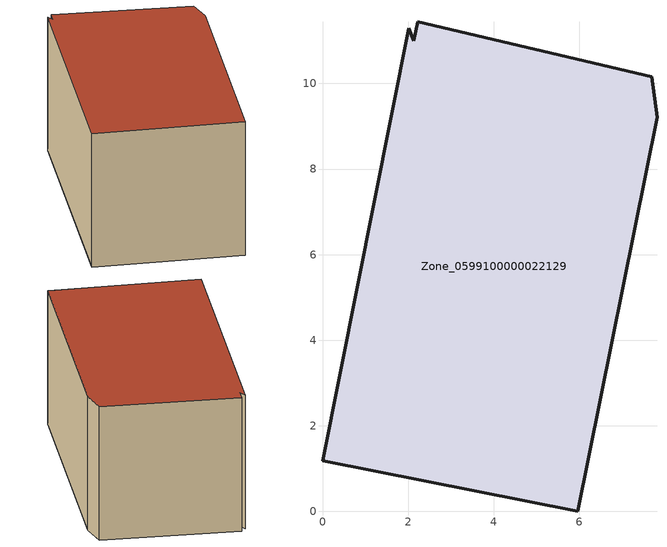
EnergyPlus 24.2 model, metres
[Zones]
Zone_0599100000022129
 floor ground (C_G): 7.7,10.16 7.82,9.21 5.97,0 0,1.18 2.02,11.29 2.14,11 2.22,11.45 z0
 wall outside (C_F): 5.97,0 7.82,9.21 7.7,10.16 2.22,11.45 2.14,11 2.02,11.29 0,1.18 5.97,0 z0:5.84
 roof outside (C_R): 7.82,9.21 7.7,10.16 2.22,11.45 2.14,11 2.02,11.29 0,1.18 5.97,0 z5.84
[BUILDING]
Pand.0599100000022129: North Axis=0; Terrain=City; Loads Convergence Tolerance Value=0.04; Temperature Convergence Tolerance Value=0.4; Solar Distribution=FullExterior; Maximum Number of Warmup Days=25; Minimum Number of Warmup Days=1
[Site:Location]
Rotterdam.The.Hague.AP_ZH_NLD Design_Conditions: Latitude=51.96; Longitude=4.45; Time Zone=1; Elevation=-4.5
[SITE:GROUNDTEMPERATURE:BUILDINGSURFACE]
18, 18, 18, 18, 18, 18, 18, 18, 18, 18, 18, 18
[MATERIAL] Thermal Absorptance=0.9; Solar Absorptance=0.7; Visible Absorptance=0.7
Name | Roughness | Thickness | Conductivity | Density | Specific Heat
G.TI.1965-1974 | MediumSmooth | 0.15 | 0.882353 | 540 | 1210
F.TI.1965-1974 | Rough | 0.3 | 0.697674 | 1920 | 840
R.TI.1965-1974 | MediumRough | 0.2 | 0.232558 | 1500 | 1000
[CONSTRUCTION]
C_G: G.TI.1965-1974
C_F: F.TI.1965-1974
C_R: R.TI.1965-1974
[ZONE]
Zone_0599100000022129: Type=1; Multiplier=1; Ceiling Height=Autocalculate; Volume=Autocalculate; Floor Area=autocalculate; Part of Total Floor Area=Yes
[ZONEINFILTRATION:DESIGNFLOWRATE]
Infil_Zone_0599100000022129: Zone or ZoneList or Space or SpaceList=Zone_0599100000022129; Schedule=AlwaysOn; Design Flow Rate Calculation Method=Flow/Area; Flow Rate per Floor Area=0.003; Constant Term Coefficient=1; Temperature Term Coefficient=0; Velocity Term Coefficient=0; Velocity Squared Term Coefficient=0
[HVACTEMPLATE:ZONE:IDEALLOADSAIRSYSTEM]
Zone_0599100000022129: Maximum Heating Supply Air Temperature=50; Minimum Cooling Supply Air Temperature=13; Maximum Heating Supply Air Humidity Ratio=0.0156; Minimum Cooling Supply Air Humidity Ratio=0.0077; Heating Limit=NoLimit; Cooling Limit=NoLimit; Dehumidification Control Type=ConstantSensibleHeatRatio; Cooling Sensible Heat Ratio=0.7; Dehumidification Setpoint=60; Humidification Control Type=None; Humidification Setpoint=30; Outdoor Air Method=None; Outdoor Air Flow Rate per Person=0.00944; Outdoor Air Flow Rate per Zone Floor Area=0; Outdoor Air Flow Rate per Zone=0; Demand Controlled Ventilation Type=None; Outdoor Air Economizer Type=NoEconomizer; Heat Recovery Type=None; Sensible Heat Recovery Effectiveness=0.7; Latent Heat Recovery Effectiveness=0.65
[ZONECONTROL:THERMOSTAT]
ThermostatControl_Zone_0599100000022129: Zone or ZoneList=Zone_0599100000022129; Control Type Schedule=DualSetpointControlType; Control 1=Thermostat_Zone_0599100000022129; Temperature Difference Between Cutout And Setpoint=0
[THERMOSTATSETPOINT:DUALSETPOINT]
Thermostat_Zone_0599100000022129: Heating Setpoint Temperature Schedule=HeatingSetpoint_Zone_0599100000022129; Cooling Setpoint Temperature Schedule=CoolingSetpoint_Zone_0599100000022129
[SCHEDULE:COMPACT]
HeatingSetpoint_Zone_0599100000022129: Through: 12/31, For: AllDays, Until: 24:00, 21
CoolingSetpoint_Zone_0599100000022129: Through: 12/31, For: AllDays, Until: 24:00, 24
DualSetpointControlType: Through: 12/31, For: AllDays, Until: 24:00, 4
AlwaysOn: Through: 12/31, For: AllDays, Until: 24:00, 1
